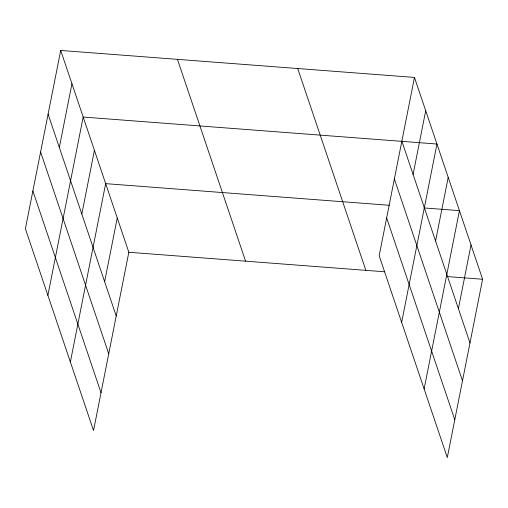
<?xml version="1.0" encoding="UTF-8"?>
<svg xmlns="http://www.w3.org/2000/svg" width="508" height="508" viewBox="0 0 508 508"><rect width="100%" height="100%" fill="white"/><g stroke="black" fill="none" stroke-linecap="round" stroke-linejoin="round"><path stroke-width="0.76" d="M60.706 50.444L25.4 228.746L93.529 430.568L128.835 252.266L60.706 50.444L414.471 77.432L482.6 279.254L447.294 457.556L379.165 255.734L414.471 77.432M59.328 147.472L71.945 83.75M47.885 295.351L83.185 117.05L436.956 144.031L401.65 322.332M81.813 214.071L94.431 150.349M70.364 361.95L105.67 183.648L389.23 205.276M104.635 281.68L117.253 217.957M413.093 174.454L425.71 110.731M435.578 241.059L448.196 177.33M424.129 388.931L459.435 210.636L423.939 207.924M458.4 308.667L471.018 244.945M128.835 252.266L384.791 271.793M447.103 276.549L482.6 279.254M401.853 141.154L469.983 342.976M394.367 178.962L462.496 380.784M386.651 217.919L454.781 419.741M297.726 68.523L365.855 270.351M177.444 59.353L245.574 261.175M48.089 114.167L116.218 315.995M40.602 151.981L108.731 353.803M32.887 190.938L101.016 392.76"/></g></svg>
